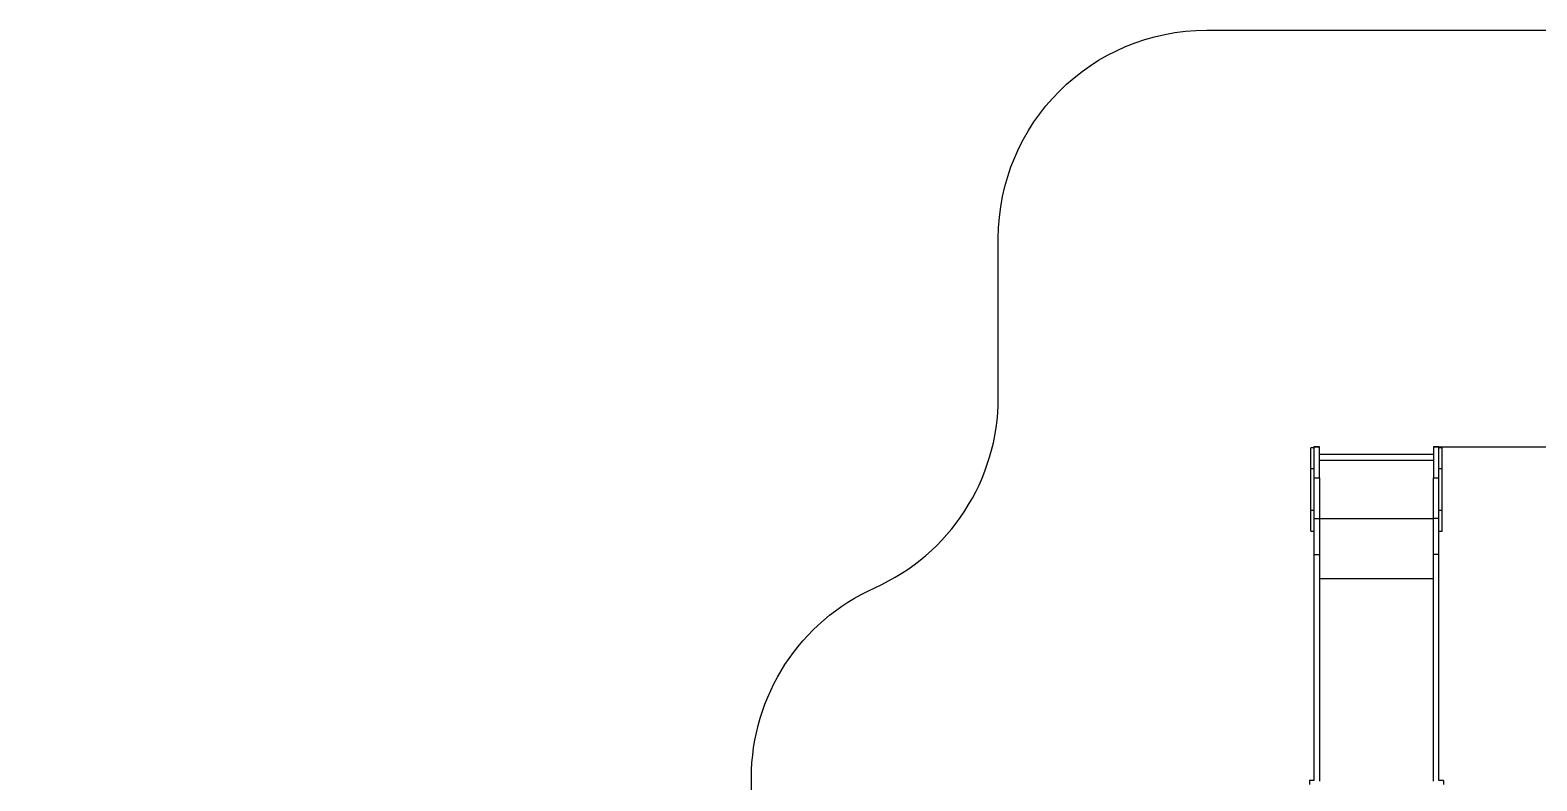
# Model space of a CAD drawing. Header units: millimetres. Extents: x -7083 to 7374, y -8368 to 7509.
# Drawn here: x -7083 to 148, y 3905 to 7509 of the extents above; entities that cross this region are included whole.
import ezdxf

# ---------------------------------------------------------------- set-up
doc = ezdxf.new("R2010")
doc.units = ezdxf.units.MM
for name, color, linetype in [('DIKOM_ЗОНА', 80, 'Continuous'), ('DIKOM_ОБЪЕКТ', 7, 'Continuous'), ('DIKOM_РАЗМЕР_ЗОНА', 7, 'Continuous'), ('DIKOM_РАЗМЕР_ОБЪЕКТА', 7, 'Continuous')]:
    doc.layers.add(name, color=color, linetype=linetype)
doc.styles.add('style1', font='arial.ttf', dxfattribs={"width": 0.8})
doc.dimstyles.new('1-50', dxfattribs={"dimtxt": 300, "dimasz": 200, "dimexe": 100, "dimexo": 0, "dimgap": 100, "dimtad": 1, "dimtxsty": 'style1', "dimcen": 200, "dimclrd": 7, "dimclre": 7, "dimclrt": 7, "dimadec": 1, "dimazin": 2, "dimtfac": 1, "dimtmove": 0, "dimatfit": 2, "dimfxl": 0, "dimlwd": 25, "dimlwe": 18, "dimarcsym": 0})

# ---------------------------------------------------------------- blocks, each defined once
blk = doc.blocks.new('*D11')
at = {"layer": 'Defpoints', "color": 0, "transparency": 16777216}
for p in [(-321.7, 5509.1), (-348.7, -4811.5), (5568.6, -4811.5)]:
    blk.add_point(p, dxfattribs=at)
at = {"layer": 'DIKOM_РАЗМЕР_ОБЪЕКТА', "color": 7, "lineweight": 18, "transparency": 16777216}
for p, q in [((-321.7, 5509.1), (5668.6, 5509.1)), ((-348.7, -4811.5), (5668.6, -4811.5))]:
    blk.add_line(p, q, dxfattribs=at)
at = {"layer": 'DIKOM_РАЗМЕР_ОБЪЕКТА', "color": 7, "lineweight": 25, "transparency": 16777216}
blk.add_line((5568.6, 5309.1), (5568.6, -4611.5), dxfattribs=at)
at = {"layer": 'DIKOM_РАЗМЕР_ОБЪЕКТА', "color": 7, "transparency": 16777216}
for points in [[(5535.2, 5309.1), (5601.9, 5309.1), (5568.6, 5509.1)], [(5535.2, -4611.5), (5601.9, -4611.5), (5568.6, -4811.5)]]:
    blk.add_solid(points, dxfattribs=at)
at = {"layer": 'DIKOM_РАЗМЕР_ОБЪЕКТА', "color": 7, "transparency": 16777216, "insert": (5315.3, 775.2), "char_height": 300, "attachment_point": 5, "rotation": 90, "style": 'style1'}
blk.add_mtext('10300', dxfattribs=at)
blk = doc.blocks.new('*D12')
at = {"layer": 'Defpoints', "color": 0, "transparency": 16777216}
for p in [(-621.7, 7509.1), (-373.6, -6811.5), (7273.9, -6811.5)]:
    blk.add_point(p, dxfattribs=at)
at = {"layer": 'DIKOM_РАЗМЕР_ЗОНА', "color": 7, "lineweight": 18, "transparency": 16777216}
for p, q in [((-621.7, 7509.1), (7373.9, 7509.1)), ((-373.6, -6811.5), (7373.9, -6811.5))]:
    blk.add_line(p, q, dxfattribs=at)
at = {"layer": 'DIKOM_РАЗМЕР_ЗОНА', "color": 7, "lineweight": 25, "transparency": 16777216}
blk.add_line((7273.9, 7309.1), (7273.9, -6611.5), dxfattribs=at)
at = {"layer": 'DIKOM_РАЗМЕР_ЗОНА', "color": 7, "transparency": 16777216}
for points in [[(7240.6, 7309.1), (7307.2, 7309.1), (7273.9, 7509.1)], [(7240.6, -6611.5), (7307.2, -6611.5), (7273.9, -6811.5)]]:
    blk.add_solid(points, dxfattribs=at)
at = {"layer": 'DIKOM_РАЗМЕР_ЗОНА', "color": 7, "transparency": 16777216, "insert": (7020.6, 1288.3), "char_height": 300, "attachment_point": 5, "rotation": 90, "style": 'style1'}
blk.add_mtext('14300', dxfattribs=at)

msp = doc.modelspace()

# ---------------------------------------------------------------- linework, layer by layer
at = {"layer": 'DIKOM_ЗОНА', "color": 3, "lineweight": 15}
msp.add_lwpolyline([(-2442.712, -3492.044, 0.4061516), (-3901.312, -1992.616, -0.25917922), (-4737.127, -1497.491, 0.26472454), (-5593.695, -1002.009, -0.41220966), (-7083.425, 497.956), (-7083.425, 797.956, -0.41421356), (-5583.425, 2297.956), (-5121.712, 2297.956, 0.41421356), (-3621.712, 3797.956), (-3621.712, 3918.956, -0.29598624), (-3029.212, 4832.161, 0.29598624), (-2436.712, 5745.366), (-2436.712, 6509.064, -0.41421356), (-1436.712, 7509.064), (193.288, 7509.064, -0.41421356)], format="xyb", dxfattribs=at)
at = {"layer": 'DIKOM_ОБЪЕКТ', "color": 7, "linetype": 'Continuous', "lineweight": 15}
for p, q in [((-921.712, 5504.064), (-936.712, 5504.064)), ((-936.712, 5404.062), (-936.712, 5504.064)), ((-921.712, 5509.064), (-894.712, 5509.064)), ((-921.712, 5509.064), (-921.712, 5509.063)), ((-894.712, 5509.063), (-921.712, 5509.063)), ((-921.712, 5509.063), (-921.712, 5359.06)), ((-894.712, 5509.064), (-894.712, 5509.063)), ((-894.712, 5359.06), (-894.712, 5509.063)), ((-348.712, 5509.064), (-321.712, 5509.064)), ((-348.712, 5509.063), (-348.712, 5509.064)), ((-321.712, 5509.063), (-348.712, 5509.063)), ((-348.712, 5509.063), (-348.712, 5359.06)), ((-321.712, 5509.063), (-321.712, 5509.064)), ((-321.712, 5359.06), (-321.712, 5509.063)), ((-306.712, 5504.064), (-321.712, 5504.064)), ((-306.712, 5404.062), (-306.712, 5504.064)), ((-348.712, 5471.064), (-894.712, 5471.064)), ((-894.712, 5444.064), (-348.712, 5444.064)), ((-936.712, 5404.062), (-921.712, 5404.062)), ((-936.712, 5204.062), (-936.712, 5404.062)), ((-921.712, 5359.06), (-894.712, 5359.06)), ((-921.712, 5359.06), (-921.712, 5164.06)), ((-894.712, 5359.06), (-894.712, 5164.06)), ((-348.712, 5359.06), (-321.712, 5359.06)), ((-348.712, 5164.06), (-348.712, 5359.06)), ((-321.712, 5404.062), (-306.712, 5404.062)), ((-321.712, 5164.06), (-321.712, 5359.06)), ((-306.712, 5204.062), (-306.712, 5404.062)), ((-936.712, 5204.062), (-921.712, 5204.062)), ((-936.712, 5104.064), (-936.712, 5204.062)), ((-921.712, 5164.06), (-894.712, 5164.06)), ((-921.712, 5164.06), (-921.712, 4991.986)), ((-894.712, 5164.064), (-348.712, 5164.064)), ((-894.712, 5164.06), (-894.712, 4991.986)), ((-321.712, 5164.06), (-348.712, 5164.06)), ((-348.712, 4991.986), (-348.712, 5164.06)), ((-321.712, 5204.062), (-306.712, 5204.062)), ((-321.712, 4991.986), (-321.712, 5164.06)), ((-306.712, 5104.064), (-306.712, 5204.062)), ((-936.712, 5104.064), (-921.712, 5104.064)), ((-321.712, 5104.064), (-306.712, 5104.064)), ((-921.712, 4991.986), (-894.712, 4991.986)), ((-921.712, 4991.986), (-921.712, 3906.862)), ((-894.712, 4991.986), (-894.712, 3903.202)), ((-321.712, 4991.986), (-348.712, 4991.986)), ((-348.712, 3903.202), (-348.712, 4991.986)), ((-321.712, 3906.862), (-321.712, 4991.986)), ((-894.712, 4877.274), (-348.712, 4877.274)), ((-921.712, 3906.862), (-942.712, 3906.862)), ((-942.712, 3906.862), (-942.712, 3888)), ((-300.712, 3906.862), (-321.712, 3906.862)), ((-300.712, 3906.862), (-300.712, 3888))]:
    msp.add_line(p, q, dxfattribs=at)

# ---------------------------------------------------------------- dimensions: what is measured, and where the dimension line sits
at = {"layer": 'DIKOM_РАЗМЕР_ЗОНА'}
dim = msp.add_linear_dim(base=(7273.891, -6811.526), p1=(-621.712, 7509.064), p2=(-373.605, -6811.526), angle=90, text='14300', dimstyle='1-50', dxfattribs=at)
dim.commit()
dim.dimension.update_dxf_attribs({"geometry": '*D12', "text_midpoint": (7273.891, 1288.251), "dimtype": 160})
at = {"layer": 'DIKOM_РАЗМЕР_ОБЪЕКТА'}
dim = msp.add_linear_dim(base=(5568.58, -4811.525), p1=(-321.712, 5509.064), p2=(-348.712, -4811.525), angle=90, text='10300', dimstyle='1-50', dxfattribs=at)
dim.commit()
dim.dimension.update_dxf_attribs({"geometry": '*D11', "text_midpoint": (5568.58, 775.227), "dimtype": 160})

doc.saveas('drawing.dxf')
